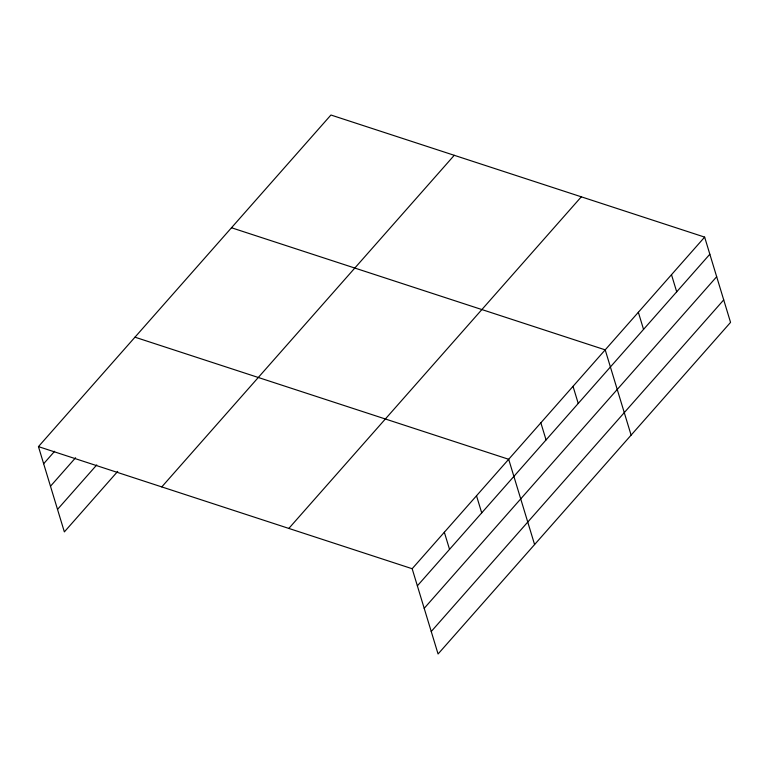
<?xml version="1.0" encoding="UTF-8"?>
<svg xmlns="http://www.w3.org/2000/svg" width="769" height="769" viewBox="0 0 769 769"><rect width="100%" height="100%" fill="white"/><g stroke="black" fill="none" stroke-linecap="round" stroke-linejoin="round"><path stroke-width="1.15" d="M38.45 446.616L330.93 115.014L704.644 237.112L730.55 322.384L438.07 653.986L412.165 568.724L38.45 446.616L64.356 531.888L117.715 471.387M43.65 463.736L54.637 451.278M50.485 486.229L75.593 457.757M57.521 509.395L96.759 464.918M161.778 486.912L454.258 155.3M288.836 528.428L581.316 196.816M412.165 568.724L704.644 237.112M417.365 585.834L709.845 254.222M424.2 608.327L716.679 276.715M431.236 631.503L723.716 299.891M231.488 227.759L605.203 349.857L631.109 435.129M134.969 337.187L508.684 459.285L534.59 544.558M671.491 274.696L676.691 291.807M638.347 312.272L643.547 329.392M573.03 386.336L578.23 403.446M540.857 422.815L546.057 439.926M476.511 495.765L481.711 512.875M444.338 532.244L449.538 549.354"/></g></svg>
